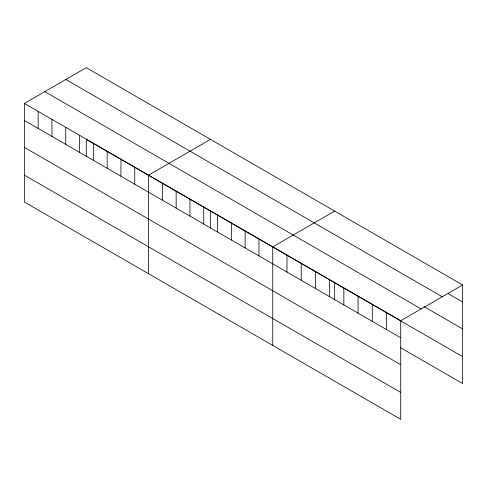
<?xml version="1.0" encoding="UTF-8"?>
<svg xmlns="http://www.w3.org/2000/svg" width="487" height="487" viewBox="0 0 487 487"><rect width="100%" height="100%" fill="white"/><g stroke="black" fill="none" stroke-linecap="round" stroke-linejoin="round"><path stroke-width="0.73" d="M24.35 103.433L400.728 320.732L400.728 419.319L24.35 202.02L24.35 103.433L86.272 67.681L462.65 284.98L462.65 383.567L400.606 347.748M210.475 139.392L148.553 175.143L148.553 273.731M334.679 211.096L272.757 246.848L272.757 345.435M400.728 320.732L462.65 284.98M448.43 293.807L462.65 302.013M65.836 79.478L442.214 296.778M423.873 306.536L462.65 328.926M44.786 91.635L421.164 308.935M462.65 356.654L86.272 139.355L86.272 156.552M24.35 120.466L400.728 337.765M24.35 147.378L400.728 364.678M24.35 175.107L400.728 392.406M386.508 312.52L386.508 329.553M372.293 304.314L372.293 321.347M358.073 296.102L358.073 313.135M343.852 287.896L343.852 304.929M334.679 282.77L334.679 299.968M329.632 279.684L329.632 296.717M315.418 271.478L315.418 288.511M301.197 263.266L301.197 280.299M286.977 255.06L286.977 272.093M258.956 238.88L258.956 255.912M245.156 230.917L245.156 247.95M231.355 222.949L231.355 239.981M217.555 214.98L217.555 232.013M210.475 211.066L210.475 228.257M203.755 207.012L203.755 224.044M189.954 199.043L189.954 216.076M176.154 191.074L176.154 208.107M162.354 183.106L162.354 200.139M134.753 167.175L134.753 184.208M120.953 159.206L120.953 176.239M107.152 151.238L107.152 168.271M93.352 143.269L93.352 160.302M79.551 135.301L79.551 152.334M65.751 127.332L65.751 144.365M51.951 119.37L51.951 136.403M38.15 111.401L38.15 128.434"/></g></svg>
